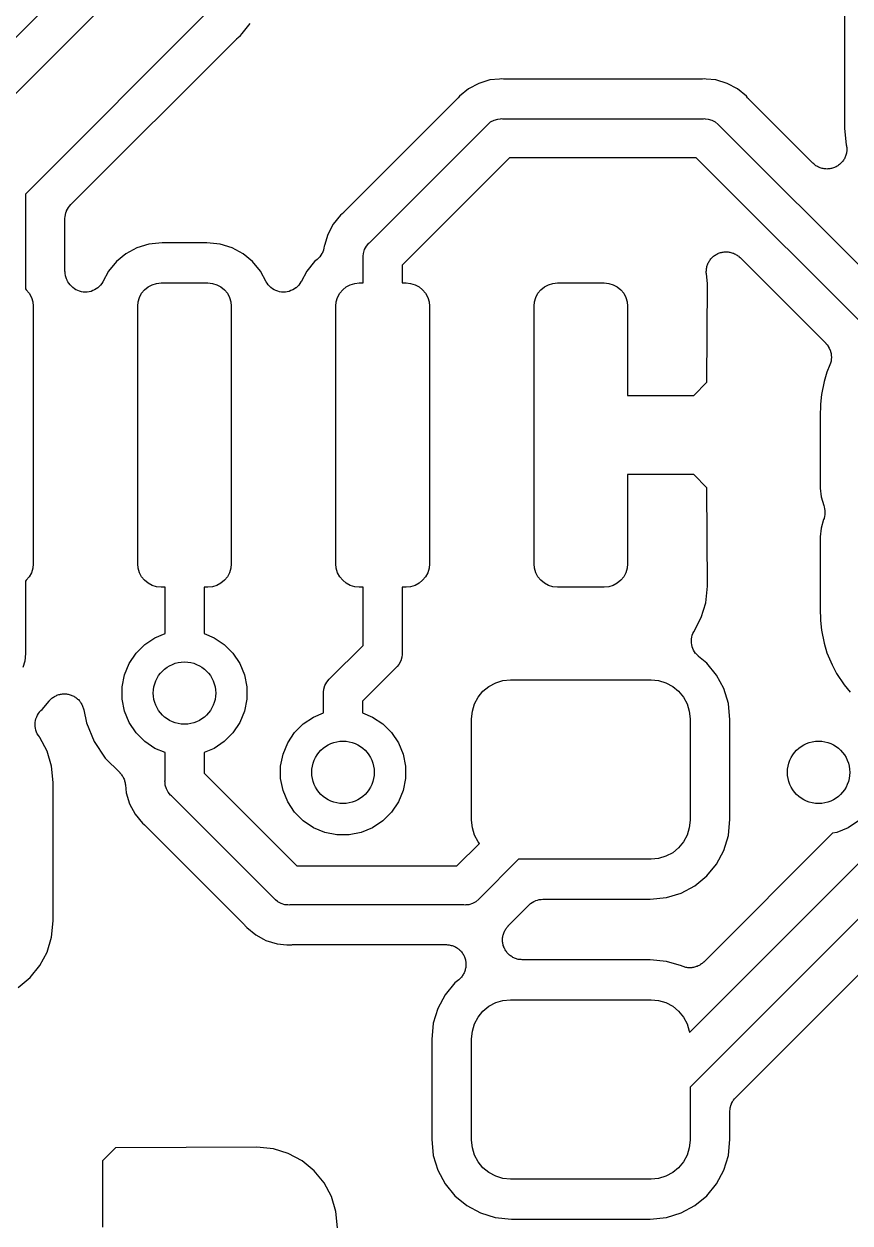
# Model space of a CAD drawing. Extents: x 5.29 to 7.07, y -4.51 to -2.72.
# Drawn here: x 6.6395 to 6.8479, y -4.2137 to -3.9112 of the extents above; entities that cross this region are included whole.
import ezdxf

# ---------------------------------------------------------------- set-up
doc = ezdxf.new("R2010")
doc.units = 0
doc.header["$MEASUREMENT"] = 0
doc.layers.add('BLACK', color=7, linetype='CONTINUOUS')

msp = doc.modelspace()

# ---------------------------------------------------------------- linework, layer by layer
at = {"layer": 'BLACK', "linetype": 'CONTINUOUS'}
for p, q in [((6.65869, -3.89325), (6.61683, -3.93511)), ((6.62338, -3.9427), (6.67016, -3.89592)), ((6.84658, -3.90253), (6.84658, -3.93747)), ((6.68662, -3.9073), (6.63984, -3.95408)), ((6.69457, -3.91353), (6.69658, -3.91108)), ((6.65131, -3.95675), (6.69317, -3.91489)), ((6.69317, -3.91489), (6.69322, -3.91484)), ((6.69322, -3.91484), (6.69338, -3.91471)), ((6.69338, -3.91471), (6.69353, -3.91456)), ((6.69353, -3.91456), (6.6941, -3.9141)), ((6.6941, -3.9141), (6.69456, -3.91353)), ((6.69456, -3.91353), (6.69457, -3.91353)), ((6.75426, -3.92615), (6.75167, -3.92753)), ((6.75708, -3.92529), (6.75426, -3.92615)), ((6.75951, -3.92505), (6.75708, -3.92529)), ((6.76, -3.92501), (6.75951, -3.92505)), ((6.76049, -3.92505), (6.76, -3.92501)), ((6.7607, -3.92505), (6.76049, -3.92505)), ((6.76091, -3.92508), (6.7607, -3.92505)), ((6.76098, -3.92508), (6.76091, -3.92508)), ((6.8102, -3.92508), (6.76098, -3.92508)), ((6.81041, -3.92506), (6.8102, -3.92508)), ((6.81062, -3.92506), (6.81041, -3.92506)), ((6.81069, -3.92505), (6.81062, -3.92506)), ((6.81118, -3.92501), (6.81069, -3.92505)), ((6.81167, -3.92505), (6.81118, -3.92501)), ((6.81411, -3.92529), (6.81167, -3.92505)), ((6.81167, -3.92505), (6.81167, -3.92505)), ((6.81692, -3.92615), (6.81411, -3.92529)), ((6.81951, -3.92753), (6.81692, -3.92615)), ((6.74889, -3.92998), (6.74876, -3.93014)), ((6.74904, -3.92983), (6.74889, -3.92998)), ((6.74909, -3.92978), (6.74904, -3.92983)), ((6.7494, -3.9294), (6.74909, -3.92978)), ((6.75167, -3.92753), (6.7494, -3.9294)), ((6.82178, -3.9294), (6.81951, -3.92753)), ((6.82209, -3.92978), (6.82178, -3.9294)), ((6.82224, -3.92993), (6.82209, -3.92978)), ((6.82238, -3.93009), (6.82224, -3.92993)), ((6.82242, -3.93014), (6.82238, -3.93009)), ((6.74876, -3.93014), (6.72014, -3.95876)), ((6.83858, -3.9463), (6.82242, -3.93014)), ((6.75681, -3.93625), (6.75725, -3.93589)), ((6.75725, -3.93589), (6.75811, -3.93543)), ((6.75811, -3.93543), (6.75813, -3.93542)), ((6.75813, -3.93542), (6.75904, -3.93515)), ((6.75904, -3.93515), (6.75976, -3.93508)), ((6.75976, -3.93508), (6.76, -3.93505)), ((6.75976, -3.93508), (6.75976, -3.93508)), ((6.76, -3.93505), (6.76024, -3.93508)), ((6.76024, -3.93508), (6.81094, -3.93508)), ((6.81094, -3.93508), (6.81118, -3.93505)), ((6.81118, -3.93505), (6.81142, -3.93508)), ((6.81142, -3.93508), (6.81142, -3.93508)), ((6.81142, -3.93508), (6.81215, -3.93515)), ((6.81215, -3.93515), (6.81307, -3.93543)), ((6.81307, -3.93543), (6.81393, -3.93589)), ((6.81393, -3.93589), (6.81468, -3.9365)), ((6.72669, -3.96635), (6.75635, -3.93669)), ((6.75635, -3.93669), (6.7565, -3.9365)), ((6.7565, -3.9365), (6.75681, -3.93625)), ((6.81468, -3.9365), (6.81483, -3.93669)), ((6.81483, -3.93669), (6.86751, -3.98937)), ((6.84658, -3.93747), (6.847, -3.94174)), ((6.847, -3.94174), (6.84703, -3.94184)), ((6.84703, -3.94184), (6.84705, -3.94209)), ((6.84705, -3.94209), (6.8471, -3.94234)), ((6.76204, -3.94492), (6.73492, -3.97204)), ((6.80914, -3.94492), (6.76204, -3.94492)), ((6.85776, -3.99354), (6.80914, -3.94492)), ((6.8465, -3.94516), (6.84637, -3.94536)), ((6.8466, -3.94493), (6.8465, -3.94516)), ((6.84672, -3.94472), (6.8466, -3.94493)), ((6.84679, -3.94449), (6.84672, -3.94472)), ((6.84688, -3.94427), (6.84679, -3.94449)), ((6.84694, -3.94402), (6.84688, -3.94427)), ((6.84701, -3.94378), (6.84694, -3.94402)), ((6.84704, -3.94355), (6.84701, -3.94378)), ((6.84709, -3.94331), (6.84704, -3.94355)), ((6.8471, -3.94234), (6.84709, -3.94258)), ((6.84709, -3.94258), (6.84712, -3.94281)), ((6.84712, -3.94281), (6.84709, -3.94306)), ((6.84709, -3.94306), (6.84709, -3.94331)), ((6.83876, -3.94645), (6.83858, -3.9463)), ((6.83893, -3.94662), (6.83876, -3.94645)), ((6.83914, -3.94676), (6.83893, -3.94662)), ((6.83933, -3.94692), (6.83914, -3.94676)), ((6.83954, -3.94703), (6.83933, -3.94692)), ((6.83974, -3.94716), (6.83954, -3.94703)), ((6.83997, -3.94726), (6.83974, -3.94716)), ((6.84019, -3.94738), (6.83997, -3.94726)), ((6.84042, -3.94745), (6.84019, -3.94738)), ((6.84064, -3.94754), (6.84042, -3.94745)), ((6.84089, -3.94759), (6.84064, -3.94754)), ((6.84113, -3.94766), (6.84089, -3.94759)), ((6.84137, -3.94769), (6.84113, -3.94766)), ((6.8416, -3.94773), (6.84137, -3.94769)), ((6.84185, -3.94774), (6.8416, -3.94773)), ((6.8421, -3.94776), (6.84185, -3.94774)), ((6.84234, -3.94774), (6.8421, -3.94776)), ((6.84258, -3.94774), (6.84234, -3.94774)), ((6.84282, -3.94769), (6.84258, -3.94774)), ((6.84307, -3.94767), (6.84282, -3.94769)), ((6.8433, -3.9476), (6.84307, -3.94767)), ((6.84353, -3.94756), (6.8433, -3.9476)), ((6.84377, -3.94746), (6.84353, -3.94756)), ((6.844, -3.94739), (6.84377, -3.94746)), ((6.84422, -3.94728), (6.844, -3.94739)), ((6.84444, -3.94719), (6.84422, -3.94728)), ((6.84465, -3.94705), (6.84444, -3.94719)), ((6.84487, -3.94694), (6.84465, -3.94705)), ((6.84505, -3.94679), (6.84487, -3.94694)), ((6.84525, -3.94665), (6.84505, -3.94679)), ((6.84543, -3.94648), (6.84525, -3.94665)), ((6.84563, -3.94632), (6.84543, -3.94648)), ((6.84578, -3.94614), (6.84563, -3.94632)), ((6.84595, -3.94597), (6.84578, -3.94614)), ((6.84609, -3.94576), (6.84595, -3.94597)), ((6.84625, -3.94557), (6.84609, -3.94576)), ((6.84637, -3.94536), (6.84625, -3.94557)), ((6.63984, -3.95408), (6.63984, -3.97803)), ((6.65072, -3.95747), (6.65101, -3.95711)), ((6.65101, -3.95711), (6.65131, -3.95675)), ((6.64984, -3.96022), (6.64989, -3.95976)), ((6.64984, -3.96027), (6.64984, -3.96022)), ((6.64984, -3.96029), (6.64984, -3.96027)), ((6.64984, -3.96027), (6.64984, -3.96027)), ((6.64984, -3.96027), (6.64984, -3.96027)), ((6.64984, -3.97354), (6.64984, -3.96029)), ((6.64989, -3.95976), (6.64994, -3.9593)), ((6.64994, -3.9593), (6.64995, -3.95928)), ((6.64995, -3.95925), (6.65009, -3.95881)), ((6.64995, -3.95928), (6.64995, -3.95925)), ((6.65009, -3.95881), (6.65023, -3.95837)), ((6.65023, -3.95837), (6.65024, -3.95835)), ((6.65024, -3.95835), (6.65025, -3.95832)), ((6.65025, -3.95832), (6.65047, -3.95791)), ((6.65047, -3.95791), (6.65069, -3.95751)), ((6.65069, -3.95751), (6.6507, -3.95749)), ((6.6507, -3.95749), (6.65072, -3.95747)), ((6.7194, -3.9594), (6.71753, -3.96167)), ((6.71978, -3.95909), (6.7194, -3.9594)), ((6.71993, -3.95894), (6.71978, -3.95909)), ((6.72009, -3.95881), (6.71993, -3.95894)), ((6.72014, -3.95876), (6.72009, -3.95881)), ((6.71753, -3.96167), (6.71615, -3.96426)), ((6.67434, -3.96642), (6.67098, -3.96675)), ((6.68566, -3.96642), (6.67434, -3.96642)), ((6.68902, -3.96675), (6.68566, -3.96642)), ((6.71615, -3.96426), (6.71529, -3.96707)), ((6.7265, -3.9665), (6.72669, -3.96635)), ((6.66523, -3.96914), (6.66281, -3.97112)), ((6.66799, -3.96766), (6.66523, -3.96914)), ((6.67098, -3.96675), (6.66799, -3.96766)), ((6.69201, -3.96766), (6.68902, -3.96675)), ((6.69477, -3.96914), (6.69201, -3.96766)), ((6.69719, -3.97112), (6.69477, -3.96914)), ((6.71469, -3.96912), (6.71443, -3.9695)), ((6.7147, -3.9691), (6.71469, -3.96912)), ((6.71471, -3.96907), (6.7147, -3.9691)), ((6.71489, -3.96865), (6.71471, -3.96907)), ((6.71507, -3.96822), (6.71489, -3.96865)), ((6.71508, -3.9682), (6.71507, -3.96822)), ((6.71509, -3.96817), (6.71508, -3.9682)), ((6.71518, -3.96772), (6.71509, -3.96817)), ((6.71528, -3.96727), (6.71518, -3.96772)), ((6.71529, -3.96707), (6.71528, -3.9672)), ((6.71528, -3.9672), (6.71528, -3.96722)), ((6.71528, -3.96722), (6.71528, -3.96722)), ((6.71528, -3.96722), (6.71528, -3.96722)), ((6.71528, -3.96722), (6.71528, -3.96727)), ((6.72508, -3.96976), (6.72515, -3.96904)), ((6.72515, -3.96904), (6.72543, -3.96811)), ((6.72543, -3.96811), (6.72589, -3.96725)), ((6.72589, -3.96725), (6.7265, -3.9665)), ((6.8139, -3.96947), (6.81412, -3.96935)), ((6.81412, -3.96935), (6.81433, -3.96921)), ((6.81433, -3.96921), (6.81455, -3.96912)), ((6.81455, -3.96912), (6.81476, -3.96901)), ((6.81476, -3.96901), (6.815, -3.96894)), ((6.815, -3.96894), (6.81524, -3.96885)), ((6.81524, -3.96885), (6.81547, -3.9688)), ((6.81547, -3.9688), (6.8157, -3.96873)), ((6.8157, -3.96873), (6.81595, -3.96871)), ((6.81595, -3.96871), (6.8162, -3.96866)), ((6.8162, -3.96866), (6.81643, -3.96867)), ((6.81643, -3.96867), (6.81667, -3.96864)), ((6.81667, -3.96864), (6.81692, -3.96867)), ((6.81692, -3.96867), (6.81717, -3.96867)), ((6.81717, -3.96867), (6.8174, -3.96872)), ((6.8174, -3.96872), (6.81764, -3.96874)), ((6.81764, -3.96874), (6.81788, -3.96882)), ((6.81788, -3.96882), (6.81813, -3.96887)), ((6.81813, -3.96887), (6.81835, -3.96896)), ((6.81835, -3.96896), (6.81857, -3.96903)), ((6.81857, -3.96903), (6.81879, -3.96915)), ((6.81879, -3.96915), (6.81903, -3.96924)), ((6.81903, -3.96924), (6.81922, -3.96938)), ((6.81922, -3.96938), (6.81943, -3.96949)), ((6.66281, -3.97112), (6.66083, -3.97354)), ((6.69917, -3.97354), (6.69719, -3.97112)), ((6.71281, -3.97112), (6.71083, -3.97354)), ((6.71348, -3.97057), (6.71281, -3.97112)), ((6.71381, -3.97025), (6.71348, -3.97057)), ((6.71414, -3.96993), (6.71381, -3.97025)), ((6.71415, -3.9699), (6.71414, -3.96993)), ((6.71417, -3.96989), (6.71415, -3.9699)), ((6.71443, -3.9695), (6.71417, -3.96989)), ((6.72506, -3.97), (6.72508, -3.96976)), ((6.72508, -3.97024), (6.72506, -3.97)), ((6.72508, -3.96976), (6.72508, -3.96976)), ((6.72508, -3.9765), (6.72508, -3.97024)), ((6.73492, -3.97204), (6.73492, -3.9765)), ((6.81176, -3.97262), (6.81183, -3.97238)), ((6.81183, -3.97238), (6.81188, -3.97213)), ((6.81188, -3.97213), (6.81198, -3.97192)), ((6.81198, -3.97192), (6.81205, -3.97169)), ((6.81205, -3.97169), (6.81217, -3.97147)), ((6.81217, -3.97147), (6.81227, -3.97124)), ((6.81227, -3.97124), (6.8124, -3.97104)), ((6.8124, -3.97104), (6.81252, -3.97083)), ((6.81252, -3.97083), (6.81268, -3.97064)), ((6.81268, -3.97064), (6.81282, -3.97043)), ((6.81282, -3.97043), (6.81299, -3.97026)), ((6.81299, -3.97026), (6.81314, -3.97008)), ((6.81314, -3.97008), (6.81334, -3.96992)), ((6.81334, -3.96992), (6.81352, -3.96975)), ((6.81352, -3.96975), (6.81371, -3.96962)), ((6.81371, -3.96962), (6.8139, -3.96947)), ((6.81943, -3.96949), (6.81963, -3.96965)), ((6.81963, -3.96965), (6.81984, -3.96979)), ((6.81984, -3.96979), (6.82, -3.96996)), ((6.82, -3.96996), (6.82019, -3.97011)), ((6.82019, -3.97011), (6.84179, -3.99172)), ((6.64986, -3.97376), (6.64984, -3.97354)), ((6.64986, -3.97397), (6.64986, -3.97376)), ((6.64991, -3.97424), (6.64986, -3.97397)), ((6.64994, -3.97451), (6.64991, -3.97424)), ((6.65, -3.97472), (6.64994, -3.97451)), ((6.65004, -3.97493), (6.65, -3.97472)), ((6.65014, -3.97519), (6.65004, -3.97493)), ((6.65022, -3.97545), (6.65014, -3.97519)), ((6.65032, -3.97564), (6.65022, -3.97545)), ((6.66083, -3.97354), (6.65941, -3.97619)), ((6.70059, -3.97619), (6.69917, -3.97354)), ((6.71083, -3.97354), (6.70941, -3.97619)), ((6.81165, -3.97359), (6.81168, -3.97334)), ((6.81167, -3.97383), (6.81165, -3.97359)), ((6.81167, -3.97406), (6.81167, -3.97383)), ((6.81168, -3.97413), (6.81167, -3.97406)), ((6.81168, -3.97309), (6.81173, -3.97286)), ((6.81168, -3.97334), (6.81168, -3.97309)), ((6.81193, -3.97673), (6.81168, -3.97413)), ((6.81173, -3.97286), (6.81176, -3.97262)), ((6.63984, -3.97803), (6.64008, -3.97823)), ((6.64008, -3.97823), (6.64082, -3.97912)), ((6.6504, -3.97584), (6.65032, -3.97564)), ((6.65043, -3.9759), (6.6504, -3.97584)), ((6.65059, -3.97619), (6.65043, -3.9759)), ((6.65085, -3.97658), (6.65059, -3.97619)), ((6.65112, -3.97699), (6.65085, -3.97658)), ((6.65113, -3.977), (6.65112, -3.97699)), ((6.65113, -3.97701), (6.65113, -3.977)), ((6.65147, -3.97734), (6.65113, -3.97701)), ((6.6518, -3.97768), (6.65147, -3.97734)), ((6.65181, -3.97769), (6.6518, -3.97768)), ((6.65182, -3.9777), (6.65181, -3.97769)), ((6.65222, -3.97796), (6.65182, -3.9777)), ((6.65261, -3.97823), (6.65222, -3.97796)), ((6.65262, -3.97823), (6.65261, -3.97823)), ((6.65263, -3.97824), (6.65262, -3.97823)), ((6.65307, -3.97842), (6.65263, -3.97824)), ((6.65351, -3.97861), (6.65307, -3.97842)), ((6.65686, -3.97845), (6.65642, -3.97863)), ((6.65731, -3.97827), (6.65686, -3.97845)), ((6.65732, -3.97827), (6.65731, -3.97827)), ((6.65733, -3.97826), (6.65732, -3.97827)), ((6.65772, -3.978), (6.65733, -3.97826)), ((6.65812, -3.97774), (6.65772, -3.978)), ((6.65813, -3.97773), (6.65812, -3.97774)), ((6.65814, -3.97773), (6.65813, -3.97773)), ((6.65848, -3.9774), (6.65814, -3.97773)), ((6.65882, -3.97706), (6.65848, -3.9774)), ((6.65883, -3.97705), (6.65882, -3.97706)), ((6.65884, -3.97704), (6.65883, -3.97705)), ((6.6591, -3.97665), (6.65884, -3.97704)), ((6.65938, -3.97626), (6.6591, -3.97665)), ((6.65939, -3.97624), (6.65938, -3.97626)), ((6.65941, -3.97619), (6.65939, -3.97624)), ((6.65939, -3.97624), (6.65939, -3.97624)), ((6.65939, -3.97624), (6.65939, -3.97624)), ((6.66918, -3.97912), (6.66992, -3.97823)), ((6.66992, -3.97823), (6.67081, -3.97749)), ((6.67081, -3.97749), (6.67183, -3.97695)), ((6.67183, -3.97695), (6.67294, -3.97661)), ((6.67294, -3.97661), (6.67409, -3.9765)), ((6.67409, -3.9765), (6.68591, -3.9765)), ((6.68591, -3.9765), (6.68706, -3.97661)), ((6.68706, -3.97661), (6.68817, -3.97695)), ((6.68817, -3.97695), (6.68919, -3.97749)), ((6.68919, -3.97749), (6.69008, -3.97823)), ((6.69008, -3.97823), (6.69082, -3.97912)), ((6.70085, -3.97659), (6.70059, -3.97619)), ((6.70112, -3.97699), (6.70085, -3.97659)), ((6.70113, -3.977), (6.70112, -3.97699)), ((6.70113, -3.97701), (6.70113, -3.977)), ((6.70147, -3.97734), (6.70113, -3.97701)), ((6.7018, -3.97768), (6.70147, -3.97734)), ((6.70181, -3.97769), (6.7018, -3.97768)), ((6.70182, -3.9777), (6.70181, -3.97769)), ((6.70222, -3.97796), (6.70182, -3.9777)), ((6.70261, -3.97823), (6.70222, -3.97796)), ((6.70262, -3.97823), (6.70261, -3.97823)), ((6.70263, -3.97824), (6.70262, -3.97823)), ((6.70307, -3.97842), (6.70263, -3.97824)), ((6.70351, -3.97861), (6.70307, -3.97842)), ((6.70687, -3.97845), (6.70642, -3.97863)), ((6.70731, -3.97827), (6.70687, -3.97845)), ((6.70732, -3.97827), (6.70731, -3.97827)), ((6.70733, -3.97826), (6.70732, -3.97827)), ((6.70773, -3.978), (6.70733, -3.97826)), ((6.70812, -3.97774), (6.70773, -3.978)), ((6.70813, -3.97773), (6.70812, -3.97774)), ((6.70814, -3.97773), (6.70813, -3.97773)), ((6.70848, -3.97739), (6.70814, -3.97773)), ((6.70882, -3.97706), (6.70848, -3.97739)), ((6.70883, -3.97705), (6.70882, -3.97706)), ((6.70884, -3.97704), (6.70883, -3.97705)), ((6.70911, -3.97665), (6.70884, -3.97704)), ((6.70938, -3.97626), (6.70911, -3.97665)), ((6.70939, -3.97624), (6.70938, -3.97626)), ((6.70941, -3.97619), (6.70939, -3.97624)), ((6.70939, -3.97624), (6.70939, -3.97624)), ((6.70939, -3.97624), (6.70939, -3.97624)), ((6.71918, -3.97912), (6.71992, -3.97823)), ((6.71992, -3.97823), (6.72081, -3.97749)), ((6.72081, -3.97749), (6.72183, -3.97695)), ((6.72183, -3.97695), (6.72294, -3.97661)), ((6.72294, -3.97661), (6.72409, -3.9765)), ((6.72409, -3.9765), (6.72508, -3.9765)), ((6.73492, -3.9765), (6.73591, -3.9765)), ((6.73591, -3.9765), (6.73706, -3.97661)), ((6.73706, -3.97661), (6.73817, -3.97695)), ((6.73817, -3.97695), (6.73919, -3.97749)), ((6.73919, -3.97749), (6.74008, -3.97823)), ((6.74008, -3.97823), (6.74082, -3.97912)), ((6.76918, -3.97912), (6.76992, -3.97823)), ((6.76992, -3.97823), (6.77081, -3.97749)), ((6.77081, -3.97749), (6.77183, -3.97695)), ((6.77183, -3.97695), (6.77294, -3.97661)), ((6.77294, -3.97661), (6.77409, -3.9765)), ((6.77409, -3.9765), (6.78591, -3.9765)), ((6.78591, -3.9765), (6.78706, -3.97661)), ((6.78706, -3.97661), (6.78817, -3.97695)), ((6.78817, -3.97695), (6.78919, -3.97749)), ((6.78919, -3.97749), (6.79008, -3.97823)), ((6.79008, -3.97823), (6.79082, -3.97912)), ((6.81182, -4.00155), (6.81193, -3.97673)), ((6.64082, -3.97912), (6.64136, -3.98014)), ((6.64136, -3.98014), (6.6417, -3.98125)), ((6.6417, -3.98125), (6.64181, -3.9824)), ((6.65352, -3.97861), (6.65351, -3.97861)), ((6.65353, -3.97862), (6.65352, -3.97861)), ((6.654, -3.97871), (6.65353, -3.97862)), ((6.65447, -3.97881), (6.654, -3.97871)), ((6.65448, -3.97881), (6.65447, -3.97881)), ((6.65449, -3.97881), (6.65448, -3.97881)), ((6.65497, -3.97881), (6.65449, -3.97881)), ((6.65544, -3.97882), (6.65497, -3.97881)), ((6.65545, -3.97882), (6.65544, -3.97882)), ((6.65546, -3.97882), (6.65545, -3.97882)), ((6.65593, -3.97873), (6.65546, -3.97882)), ((6.6564, -3.97864), (6.65593, -3.97873)), ((6.65641, -3.97863), (6.6564, -3.97864)), ((6.65642, -3.97863), (6.65641, -3.97863)), ((6.66819, -3.9824), (6.6683, -3.98125)), ((6.6683, -3.98125), (6.66864, -3.98014)), ((6.66864, -3.98014), (6.66918, -3.97912)), ((6.69082, -3.97912), (6.69136, -3.98014)), ((6.69136, -3.98014), (6.6917, -3.98125)), ((6.6917, -3.98125), (6.69181, -3.9824)), ((6.70352, -3.97861), (6.70351, -3.97861)), ((6.70353, -3.97862), (6.70352, -3.97861)), ((6.704, -3.97871), (6.70353, -3.97862)), ((6.70447, -3.97881), (6.704, -3.97871)), ((6.70448, -3.97881), (6.70447, -3.97881)), ((6.70449, -3.97881), (6.70448, -3.97881)), ((6.70497, -3.97881), (6.70449, -3.97881)), ((6.70544, -3.97882), (6.70497, -3.97881)), ((6.70545, -3.97882), (6.70544, -3.97882)), ((6.70546, -3.97882), (6.70545, -3.97882)), ((6.70594, -3.97872), (6.70546, -3.97882)), ((6.7064, -3.97864), (6.70594, -3.97872)), ((6.70641, -3.97863), (6.7064, -3.97864)), ((6.70642, -3.97863), (6.70641, -3.97863)), ((6.71819, -3.9824), (6.7183, -3.98125)), ((6.7183, -3.98125), (6.71864, -3.98014)), ((6.71864, -3.98014), (6.71918, -3.97912)), ((6.74082, -3.97912), (6.74136, -3.98014)), ((6.74136, -3.98014), (6.7417, -3.98125)), ((6.7417, -3.98125), (6.74181, -3.9824)), ((6.76819, -3.9824), (6.7683, -3.98125)), ((6.7683, -3.98125), (6.76864, -3.98014)), ((6.76864, -3.98014), (6.76918, -3.97912)), ((6.79082, -3.97912), (6.79136, -3.98014)), ((6.79136, -3.98014), (6.7917, -3.98125)), ((6.7917, -3.98125), (6.79181, -3.9824)), ((6.64181, -3.9824), (6.64181, -4.04736)), ((6.66819, -4.04736), (6.66819, -3.9824)), ((6.69181, -3.9824), (6.69181, -4.04736)), ((6.71819, -4.04736), (6.71819, -3.9824)), ((6.74181, -3.9824), (6.74181, -4.04736)), ((6.76819, -4.04736), (6.76819, -3.9824)), ((6.79181, -3.9824), (6.79181, -4.00488)), ((6.84179, -3.99172), (6.84181, -3.99173)), ((6.84181, -3.99173), (6.84181, -3.99173)), ((6.84181, -3.99173), (6.84181, -3.99173)), ((6.84181, -3.99173), (6.84184, -3.99176)), ((6.84184, -3.99176), (6.84213, -3.99213)), ((6.84213, -3.99213), (6.84243, -3.99249)), ((6.84243, -3.99249), (6.84244, -3.99251)), ((6.84244, -3.99251), (6.84245, -3.99253)), ((6.84245, -3.99253), (6.84267, -3.99294)), ((6.84267, -3.99294), (6.84288, -3.99335)), ((6.84288, -3.99335), (6.84289, -3.99337)), ((6.84289, -3.99337), (6.8429, -3.99339)), ((6.8429, -3.99339), (6.84303, -3.99384)), ((6.84315, -3.99627), (6.84301, -3.99672)), ((6.84303, -3.99384), (6.84317, -3.99429)), ((6.84316, -3.99625), (6.84315, -3.99627)), ((6.84321, -3.99577), (6.84316, -3.99623)), ((6.84316, -3.99623), (6.84316, -3.99625)), ((6.84317, -3.99429), (6.84317, -3.99431)), ((6.84317, -3.99431), (6.84317, -3.99433)), ((6.84317, -3.99433), (6.84321, -3.9948)), ((6.84321, -3.9948), (6.84326, -3.99526)), ((6.84326, -3.9953), (6.84321, -3.99577)), ((6.84326, -3.99526), (6.84326, -3.99528)), ((6.84326, -3.99528), (6.84326, -3.9953)), ((6.84211, -3.99902), (6.84139, -4.00138)), ((6.84288, -3.99716), (6.84211, -3.99902)), ((6.84301, -3.99672), (6.84288, -3.99716)), ((6.80849, -4.00488), (6.81182, -4.00155)), ((6.84139, -4.00138), (6.84074, -4.00468)), ((6.79181, -4.00488), (6.80849, -4.00488)), ((6.84074, -4.00468), (6.84049, -4.00713)), ((6.84047, -4.00835), (6.8404, -4.00906)), ((6.84049, -4.00793), (6.84047, -4.00814)), ((6.84047, -4.00814), (6.84047, -4.00835)), ((6.84049, -4.00713), (6.84049, -4.00786)), ((6.84049, -4.00786), (6.84049, -4.00793)), ((6.8404, -4.00906), (6.8404, -4.02826)), ((6.80849, -4.02488), (6.79181, -4.02488)), ((6.79181, -4.02488), (6.79181, -4.04736)), ((6.81182, -4.02821), (6.80849, -4.02488)), ((6.81193, -4.05303), (6.81182, -4.02821)), ((6.8404, -4.02826), (6.84062, -4.03046)), ((6.84062, -4.03046), (6.84129, -4.03268)), ((6.84129, -4.03268), (6.84141, -4.03298)), ((6.84141, -4.03298), (6.84142, -4.033)), ((6.84139, -4.03591), (6.84128, -4.03617)), ((6.8414, -4.03587), (6.84139, -4.03589)), ((6.84139, -4.03589), (6.84139, -4.03591)), ((6.8415, -4.03541), (6.8414, -4.03587)), ((6.84142, -4.033), (6.84142, -4.03302)), ((6.84142, -4.03302), (6.84151, -4.03348)), ((6.84159, -4.03496), (6.8415, -4.03541)), ((6.84151, -4.03348), (6.8416, -4.03393)), ((6.8416, -4.03491), (6.84159, -4.03493)), ((6.84159, -4.03493), (6.84159, -4.03496)), ((6.8416, -4.03393), (6.8416, -4.03396)), ((6.8416, -4.03396), (6.8416, -4.03398)), ((6.8416, -4.03398), (6.8416, -4.03444)), ((6.8416, -4.03444), (6.8416, -4.03491)), ((6.84062, -4.03835), (6.8404, -4.04056)), ((6.84128, -4.03617), (6.84062, -4.03835)), ((6.8404, -4.04056), (6.8404, -4.05975)), ((6.64181, -4.04736), (6.6417, -4.04851)), ((6.6683, -4.04851), (6.66819, -4.04736)), ((6.69181, -4.04736), (6.6917, -4.04851)), ((6.7183, -4.04851), (6.71819, -4.04736)), ((6.74181, -4.04736), (6.7417, -4.04851)), ((6.7683, -4.04851), (6.76819, -4.04736)), ((6.79181, -4.04736), (6.7917, -4.04851)), ((6.64082, -4.05064), (6.64008, -4.05154)), ((6.64136, -4.04962), (6.64082, -4.05064)), ((6.6417, -4.04851), (6.64136, -4.04962)), ((6.66864, -4.04962), (6.6683, -4.04851)), ((6.66918, -4.05064), (6.66864, -4.04962)), ((6.66992, -4.05154), (6.66918, -4.05064)), ((6.69082, -4.05064), (6.69008, -4.05154)), ((6.69136, -4.04962), (6.69082, -4.05064)), ((6.6917, -4.04851), (6.69136, -4.04962)), ((6.71864, -4.04962), (6.7183, -4.04851)), ((6.71918, -4.05064), (6.71864, -4.04962)), ((6.71992, -4.05154), (6.71918, -4.05064)), ((6.74082, -4.05064), (6.74008, -4.05154)), ((6.74136, -4.04962), (6.74082, -4.05064)), ((6.7417, -4.04851), (6.74136, -4.04962)), ((6.76864, -4.04962), (6.7683, -4.04851)), ((6.76918, -4.05064), (6.76864, -4.04962)), ((6.76992, -4.05154), (6.76918, -4.05064)), ((6.79082, -4.05064), (6.79008, -4.05154)), ((6.79136, -4.04962), (6.79082, -4.05064)), ((6.7917, -4.04851), (6.79136, -4.04962)), ((6.64008, -4.05154), (6.63984, -4.05173)), ((6.63984, -4.05173), (6.63984, -4.06952)), ((6.67081, -4.05227), (6.66992, -4.05154)), ((6.67183, -4.05282), (6.67081, -4.05227)), ((6.67294, -4.05315), (6.67183, -4.05282)), ((6.67409, -4.05327), (6.67294, -4.05315)), ((6.67508, -4.05327), (6.67409, -4.05327)), ((6.67508, -4.06499), (6.67508, -4.05327)), ((6.68591, -4.05327), (6.68492, -4.05327)), ((6.68492, -4.05327), (6.68492, -4.06499)), ((6.68706, -4.05315), (6.68591, -4.05327)), ((6.68817, -4.05282), (6.68706, -4.05315)), ((6.68919, -4.05227), (6.68817, -4.05282)), ((6.69008, -4.05154), (6.68919, -4.05227)), ((6.72081, -4.05227), (6.71992, -4.05154)), ((6.72183, -4.05282), (6.72081, -4.05227)), ((6.72294, -4.05315), (6.72183, -4.05282)), ((6.72409, -4.05327), (6.72294, -4.05315)), ((6.72508, -4.05327), (6.72409, -4.05327)), ((6.72508, -4.06796), (6.72508, -4.05327)), ((6.73591, -4.05327), (6.73492, -4.05327)), ((6.73492, -4.05327), (6.73492, -4.06976)), ((6.73706, -4.05315), (6.73591, -4.05327)), ((6.73817, -4.05282), (6.73706, -4.05315)), ((6.73919, -4.05227), (6.73817, -4.05282)), ((6.74008, -4.05154), (6.73919, -4.05227)), ((6.77081, -4.05227), (6.76992, -4.05154)), ((6.77183, -4.05282), (6.77081, -4.05227)), ((6.77294, -4.05315), (6.77183, -4.05282)), ((6.77409, -4.05327), (6.77294, -4.05315)), ((6.78591, -4.05327), (6.77409, -4.05327)), ((6.78706, -4.05315), (6.78591, -4.05327)), ((6.78817, -4.05282), (6.78706, -4.05315)), ((6.78919, -4.05227), (6.78817, -4.05282)), ((6.79008, -4.05154), (6.78919, -4.05227)), ((6.81152, -4.05719), (6.81193, -4.05303)), ((6.81038, -4.06096), (6.81152, -4.05719)), ((6.8404, -4.05975), (6.84047, -4.06047)), ((6.80848, -4.06451), (6.81038, -4.06096)), ((6.84047, -4.06047), (6.84048, -4.06054)), ((6.84048, -4.06054), (6.84047, -4.06075)), ((6.84047, -4.06075), (6.84049, -4.06096)), ((6.84049, -4.06096), (6.84049, -4.06168)), ((6.84049, -4.06168), (6.84074, -4.06414)), ((6.66996, -4.06777), (6.67254, -4.06604)), ((6.67254, -4.06604), (6.67508, -4.06499)), ((6.68492, -4.06499), (6.68746, -4.06604)), ((6.68746, -4.06604), (6.69004, -4.06777)), ((6.80792, -4.06633), (6.80801, -4.06587)), ((6.80801, -4.06587), (6.8081, -4.06541)), ((6.8081, -4.06541), (6.80811, -4.0654)), ((6.80811, -4.0654), (6.80812, -4.06538)), ((6.80812, -4.06538), (6.8083, -4.06495)), ((6.8083, -4.06495), (6.80848, -4.06451)), ((6.84074, -4.06414), (6.84139, -4.06744)), ((6.66777, -4.06996), (6.66996, -4.06777)), ((6.69004, -4.06777), (6.69223, -4.06996)), ((6.71669, -4.07635), (6.72508, -4.06796)), ((6.80791, -4.06637), (6.80792, -4.06635)), ((6.80791, -4.06684), (6.80791, -4.06637)), ((6.80791, -4.06731), (6.80791, -4.06684)), ((6.80791, -4.06733), (6.80791, -4.06731)), ((6.80791, -4.06735), (6.80791, -4.06733)), ((6.808, -4.06781), (6.80791, -4.06735)), ((6.80792, -4.06635), (6.80792, -4.06633)), ((6.80809, -4.06827), (6.808, -4.06781)), ((6.80809, -4.06829), (6.80809, -4.06827)), ((6.8081, -4.06831), (6.80809, -4.06829)), ((6.80827, -4.06874), (6.8081, -4.06831)), ((6.80845, -4.06917), (6.80827, -4.06874)), ((6.80846, -4.06919), (6.80845, -4.06917)), ((6.80847, -4.06921), (6.80846, -4.06919)), ((6.80873, -4.0696), (6.80847, -4.06921)), ((6.84139, -4.06744), (6.84211, -4.0698)), ((6.6397, -4.07193), (6.6392, -4.07357)), ((6.63989, -4.07), (6.6397, -4.07193)), ((6.63984, -4.06952), (6.63989, -4.07)), ((6.66604, -4.07254), (6.66777, -4.06996)), ((6.69223, -4.06996), (6.69396, -4.07254)), ((6.73457, -4.07189), (6.73411, -4.07275)), ((6.73485, -4.07096), (6.73457, -4.07189)), ((6.73492, -4.07024), (6.73485, -4.07096)), ((6.73492, -4.06976), (6.73494, -4.07)), ((6.73494, -4.07), (6.73492, -4.07024)), ((6.73492, -4.07024), (6.73492, -4.07024)), ((6.80898, -4.06999), (6.80873, -4.0696)), ((6.80899, -4.07001), (6.80898, -4.06999)), ((6.80901, -4.07002), (6.80899, -4.07001)), ((6.80933, -4.07035), (6.80901, -4.07002)), ((6.80966, -4.07069), (6.80933, -4.07035)), ((6.80969, -4.07072), (6.80966, -4.07069)), ((6.80972, -4.07074), (6.80969, -4.07072)), ((6.80969, -4.07072), (6.80969, -4.07072)), ((6.80969, -4.07072), (6.80969, -4.07072)), ((6.81178, -4.07243), (6.80972, -4.07074)), ((6.84211, -4.0698), (6.8434, -4.07291)), ((6.66486, -4.07541), (6.66604, -4.07254)), ((6.69396, -4.07254), (6.69514, -4.07541)), ((6.73331, -4.07365), (6.72492, -4.08204)), ((6.7335, -4.0735), (6.73331, -4.07365)), ((6.73365, -4.07331), (6.7335, -4.0735)), ((6.73407, -4.0728), (6.73365, -4.07331)), ((6.73365, -4.07331), (6.73365, -4.07331)), ((6.73411, -4.07275), (6.73407, -4.0728)), ((6.81426, -4.07545), (6.81178, -4.07243)), ((6.8434, -4.07291), (6.84456, -4.07508)), ((6.84456, -4.07508), (6.84643, -4.07788)), ((6.66425, -4.07845), (6.66486, -4.07541)), ((6.69514, -4.07541), (6.69575, -4.07845)), ((6.71515, -4.07904), (6.71543, -4.07811)), ((6.71543, -4.07811), (6.71589, -4.07725)), ((6.71589, -4.07725), (6.7165, -4.0765)), ((6.7165, -4.0765), (6.71669, -4.07635)), ((6.75532, -4.07954), (6.75682, -4.07831)), ((6.75682, -4.07831), (6.75852, -4.0774)), ((6.75852, -4.0774), (6.76036, -4.07684)), ((6.76036, -4.07684), (6.76228, -4.07665)), ((6.76228, -4.07665), (6.79772, -4.07665)), ((6.79772, -4.07665), (6.79964, -4.07684)), ((6.79964, -4.07684), (6.80148, -4.0774)), ((6.80148, -4.0774), (6.80318, -4.07831)), ((6.80318, -4.07831), (6.80468, -4.07954)), ((6.81609, -4.07888), (6.81426, -4.07545)), ((6.84643, -4.07788), (6.84799, -4.07978)), ((6.64638, -4.08145), (6.64656, -4.08127)), ((6.64656, -4.08127), (6.64676, -4.08115)), ((6.64676, -4.08115), (6.64694, -4.081)), ((6.64694, -4.081), (6.64716, -4.08088)), ((6.64716, -4.08088), (6.64738, -4.08074)), ((6.64738, -4.08074), (6.6476, -4.08065)), ((6.6476, -4.08065), (6.6478, -4.08055)), ((6.6478, -4.08055), (6.64805, -4.08047)), ((6.64805, -4.08047), (6.64828, -4.08038)), ((6.64828, -4.08038), (6.64851, -4.08034)), ((6.64851, -4.08034), (6.64874, -4.08027)), ((6.64874, -4.08027), (6.64899, -4.08025)), ((6.64899, -4.08025), (6.64924, -4.0802)), ((6.64924, -4.0802), (6.64948, -4.0802)), ((6.64948, -4.0802), (6.64971, -4.08018)), ((6.64971, -4.08018), (6.64996, -4.08021)), ((6.64996, -4.08021), (6.65022, -4.08021)), ((6.65022, -4.08021), (6.65045, -4.08026)), ((6.65045, -4.08026), (6.65068, -4.08028)), ((6.65068, -4.08028), (6.65092, -4.08036)), ((6.65092, -4.08036), (6.65117, -4.08041)), ((6.65117, -4.08041), (6.65139, -4.0805)), ((6.65139, -4.0805), (6.65161, -4.08057)), ((6.65161, -4.08057), (6.65184, -4.08069)), ((6.65184, -4.08069), (6.65207, -4.08079)), ((6.65207, -4.08079), (6.65227, -4.08092)), ((6.65227, -4.08092), (6.65247, -4.08103)), ((6.65247, -4.08103), (6.65267, -4.08119)), ((6.65267, -4.08119), (6.65288, -4.08134)), ((6.65288, -4.08134), (6.65304, -4.0815)), ((6.66425, -4.08155), (6.66425, -4.07845)), ((6.69575, -4.07845), (6.69575, -4.08155)), ((6.71505, -4.08), (6.71508, -4.07976)), ((6.71508, -4.08024), (6.71505, -4.08)), ((6.71508, -4.07976), (6.71515, -4.07904)), ((6.71508, -4.07976), (6.71508, -4.07976)), ((6.71508, -4.08499), (6.71508, -4.08024)), ((6.75319, -4.08273), (6.7541, -4.08103)), ((6.7541, -4.08103), (6.75532, -4.07954)), ((6.80468, -4.07954), (6.8059, -4.08103)), ((6.8059, -4.08103), (6.80681, -4.08273)), ((6.81723, -4.08262), (6.81609, -4.07888)), ((6.64344, -4.08475), (6.64378, -4.08442)), ((6.64378, -4.08442), (6.64409, -4.08411)), ((6.64409, -4.08411), (6.64581, -4.08201)), ((6.64581, -4.08201), (6.64586, -4.08195)), ((6.64586, -4.08195), (6.64603, -4.08179)), ((6.64603, -4.08179), (6.64618, -4.08161)), ((6.64618, -4.08161), (6.64638, -4.08145)), ((6.65304, -4.0815), (6.65322, -4.08165)), ((6.65322, -4.08165), (6.65339, -4.08185)), ((6.65339, -4.08185), (6.65356, -4.08203)), ((6.65356, -4.08203), (6.65369, -4.08223)), ((6.65369, -4.08223), (6.65384, -4.08241)), ((6.65384, -4.08241), (6.65396, -4.08263)), ((6.65396, -4.08263), (6.6541, -4.08285)), ((6.6541, -4.08285), (6.65419, -4.08306)), ((6.65419, -4.08306), (6.6543, -4.08327)), ((6.6543, -4.08327), (6.65437, -4.08351)), ((6.65437, -4.08351), (6.65447, -4.08375)), ((6.65447, -4.08375), (6.65452, -4.08398)), ((6.65452, -4.08398), (6.65458, -4.0842)), ((6.65458, -4.0842), (6.65524, -4.08751)), ((6.66486, -4.08459), (6.66425, -4.08155)), ((6.69575, -4.08155), (6.69514, -4.08459)), ((6.72492, -4.08204), (6.72492, -4.08499)), ((6.75263, -4.08458), (6.75319, -4.08273)), ((6.80681, -4.08273), (6.80737, -4.08458)), ((6.81763, -4.08674), (6.81723, -4.08262)), ((6.64231, -4.08741), (6.64241, -4.08695)), ((6.64231, -4.08743), (6.64231, -4.08741)), ((6.64231, -4.08745), (6.64231, -4.08743)), ((6.64231, -4.08792), (6.64231, -4.08745)), ((6.64241, -4.08695), (6.6425, -4.08649)), ((6.6425, -4.08649), (6.64251, -4.08647)), ((6.64251, -4.08646), (6.6427, -4.08602)), ((6.64251, -4.08647), (6.64251, -4.08646)), ((6.6427, -4.08602), (6.64288, -4.08559)), ((6.64288, -4.08559), (6.64289, -4.08557)), ((6.64289, -4.08556), (6.64316, -4.08517)), ((6.64289, -4.08557), (6.64289, -4.08556)), ((6.64316, -4.08517), (6.64342, -4.08478)), ((6.64342, -4.08478), (6.64343, -4.08477)), ((6.64343, -4.08477), (6.64344, -4.08475)), ((6.66604, -4.08746), (6.66486, -4.08459)), ((6.69514, -4.08459), (6.69396, -4.08746)), ((6.70996, -4.08777), (6.71254, -4.08604)), ((6.71254, -4.08604), (6.71508, -4.08499)), ((6.72492, -4.08499), (6.72746, -4.08604)), ((6.72746, -4.08604), (6.73004, -4.08777)), ((6.75244, -4.0865), (6.75263, -4.08458)), ((6.75244, -4.11209), (6.75244, -4.0865)), ((6.80737, -4.08458), (6.80756, -4.0865)), ((6.80756, -4.0865), (6.80756, -4.11209)), ((6.81763, -4.11184), (6.81763, -4.08674)), ((6.6423, -4.08839), (6.64231, -4.08792)), ((6.64231, -4.0884), (6.6423, -4.08839)), ((6.64231, -4.08842), (6.64231, -4.0884)), ((6.64239, -4.08888), (6.64231, -4.08842)), ((6.64248, -4.08935), (6.64239, -4.08888)), ((6.64249, -4.08936), (6.64248, -4.08935)), ((6.64249, -4.08938), (6.64249, -4.08936)), ((6.64267, -4.08982), (6.64249, -4.08938)), ((6.64284, -4.09025), (6.64267, -4.08982)), ((6.64285, -4.09027), (6.64284, -4.09025)), ((6.64286, -4.09028), (6.64285, -4.09027)), ((6.64312, -4.09068), (6.64286, -4.09028)), ((6.65524, -4.08751), (6.65718, -4.0922)), ((6.66777, -4.09004), (6.66604, -4.08746)), ((6.66996, -4.09223), (6.66777, -4.09004)), ((6.69223, -4.09004), (6.69004, -4.09223)), ((6.69396, -4.08746), (6.69223, -4.09004)), ((6.70604, -4.09254), (6.70777, -4.08996)), ((6.70777, -4.08996), (6.70996, -4.08777)), ((6.73004, -4.08777), (6.73223, -4.08996)), ((6.73223, -4.08996), (6.73396, -4.09254)), ((6.64337, -4.09107), (6.64312, -4.09068)), ((6.6434, -4.0911), (6.64337, -4.09107)), ((6.64342, -4.09112), (6.6434, -4.0911)), ((6.6434, -4.0911), (6.6434, -4.0911)), ((6.6434, -4.0911), (6.6434, -4.0911)), ((6.64351, -4.09123), (6.64342, -4.09112)), ((6.64535, -4.09467), (6.64351, -4.09123)), ((6.65718, -4.0922), (6.66, -4.09641)), ((6.67254, -4.09396), (6.66996, -4.09223)), ((6.69004, -4.09223), (6.68746, -4.09396)), ((6.70486, -4.09541), (6.70604, -4.09254)), ((6.73396, -4.09254), (6.73514, -4.09541)), ((6.64648, -4.0984), (6.64535, -4.09467)), ((6.66, -4.09641), (6.66365, -4.10006)), ((6.67508, -4.09501), (6.67254, -4.09396)), ((6.67508, -4.102), (6.67508, -4.09501)), ((6.68746, -4.09396), (6.68492, -4.09501)), ((6.68492, -4.09501), (6.68492, -4.10021)), ((6.70425, -4.09845), (6.70486, -4.09541)), ((6.73514, -4.09541), (6.73575, -4.09845)), ((6.64688, -4.10253), (6.64648, -4.0984)), ((6.70425, -4.10155), (6.70425, -4.09845)), ((6.73575, -4.09845), (6.73575, -4.10155)), ((6.8074, -4.16564), (6.87508, -4.09796)), ((6.64688, -4.13747), (6.64688, -4.10253)), ((6.66365, -4.10006), (6.6637, -4.10011)), ((6.6637, -4.10011), (6.66384, -4.10028)), ((6.66384, -4.10028), (6.66399, -4.10044)), ((6.66399, -4.10044), (6.66414, -4.10066)), ((6.66414, -4.10066), (6.66431, -4.10088)), ((6.66431, -4.10088), (6.66441, -4.10107)), ((6.66441, -4.10107), (6.66453, -4.10125)), ((6.66453, -4.10125), (6.66463, -4.1015)), ((6.66463, -4.1015), (6.66476, -4.10174)), ((6.66476, -4.10174), (6.66482, -4.10195)), ((6.66482, -4.10195), (6.6649, -4.10215)), ((6.6649, -4.10215), (6.66495, -4.10242)), ((6.66495, -4.10242), (6.66503, -4.10268)), ((6.67505, -4.10224), (6.67508, -4.102)), ((6.67508, -4.10249), (6.67505, -4.10224)), ((6.67515, -4.10321), (6.67508, -4.10249)), ((6.67508, -4.10249), (6.67508, -4.10249)), ((6.68492, -4.10021), (6.70834, -4.12362)), ((6.70486, -4.10459), (6.70425, -4.10155)), ((6.73575, -4.10155), (6.73514, -4.10459)), ((6.66503, -4.10268), (6.66505, -4.1029)), ((6.66505, -4.1029), (6.66509, -4.10311)), ((6.66509, -4.10311), (6.66529, -4.10517)), ((6.66529, -4.10517), (6.66615, -4.10798)), ((6.67543, -4.10414), (6.67515, -4.10321)), ((6.67589, -4.10499), (6.67543, -4.10414)), ((6.6765, -4.10574), (6.67589, -4.10499)), ((6.70604, -4.10746), (6.70486, -4.10459)), ((6.73514, -4.10459), (6.73396, -4.10746)), ((6.88331, -4.10365), (6.80756, -4.1794)), ((6.66615, -4.10798), (6.66753, -4.11057)), ((6.67669, -4.10589), (6.6765, -4.10574)), ((6.70265, -4.13185), (6.67669, -4.10589)), ((6.70777, -4.11004), (6.70604, -4.10746)), ((6.73396, -4.10746), (6.73223, -4.11004)), ((6.66753, -4.11057), (6.6694, -4.11285)), ((6.70996, -4.11223), (6.70777, -4.11004)), ((6.73223, -4.11004), (6.73004, -4.11223)), ((6.8191, -4.18201), (6.88986, -4.11124)), ((6.6694, -4.11285), (6.66978, -4.11316)), ((6.66978, -4.11316), (6.66983, -4.1132)), ((6.66983, -4.1132), (6.66998, -4.11335)), ((6.66998, -4.11335), (6.67014, -4.11349)), ((6.67014, -4.11349), (6.69506, -4.1384)), ((6.71254, -4.11396), (6.70996, -4.11223)), ((6.71541, -4.11514), (6.71254, -4.11396)), ((6.72746, -4.11396), (6.72459, -4.11514)), ((6.73004, -4.11223), (6.72746, -4.11396)), ((6.75263, -4.11401), (6.75244, -4.11209)), ((6.75319, -4.11585), (6.75263, -4.11401)), ((6.80737, -4.11401), (6.80681, -4.11585)), ((6.80756, -4.11209), (6.80737, -4.11401)), ((6.81723, -4.11597), (6.81763, -4.11184)), ((6.84746, -4.11396), (6.84459, -4.11514)), ((6.85004, -4.11223), (6.84746, -4.11396)), ((6.71845, -4.11575), (6.71541, -4.11514)), ((6.72155, -4.11575), (6.71845, -4.11575)), ((6.72459, -4.11514), (6.72155, -4.11575)), ((6.7541, -4.11755), (6.75319, -4.11585)), ((6.7544, -4.11793), (6.7541, -4.11755)), ((6.8059, -4.11755), (6.80468, -4.11905)), ((6.80681, -4.11585), (6.8059, -4.11755)), ((6.84355, -4.11535), (6.81104, -4.14786)), ((6.81609, -4.1197), (6.81723, -4.11597)), ((6.84459, -4.11514), (6.84355, -4.11535)), ((6.74871, -4.12362), (6.7544, -4.11793)), ((6.80318, -4.12027), (6.80148, -4.12118)), ((6.80468, -4.11905), (6.80318, -4.12027)), ((6.81426, -4.12314), (6.81609, -4.1197)), ((6.70834, -4.12362), (6.74871, -4.12362)), ((6.76432, -4.12193), (6.7544, -4.13185)), ((6.79772, -4.12193), (6.76432, -4.12193)), ((6.79964, -4.12174), (6.79772, -4.12193)), ((6.80148, -4.12118), (6.79964, -4.12174)), ((6.81178, -4.12615), (6.81426, -4.12314)), ((6.80877, -4.12863), (6.81178, -4.12615)), ((6.80533, -4.13046), (6.80877, -4.12863)), ((6.7028, -4.13204), (6.70265, -4.13185)), ((6.70299, -4.13219), (6.7028, -4.13204)), ((6.70345, -4.13257), (6.70299, -4.13219)), ((6.70299, -4.13219), (6.70299, -4.13219)), ((6.70355, -4.13265), (6.70345, -4.13257)), ((6.70441, -4.13311), (6.70355, -4.13265)), ((6.7535, -4.13265), (6.75264, -4.13311)), ((6.75424, -4.13204), (6.7535, -4.13265)), ((6.7544, -4.13185), (6.75424, -4.13204)), ((6.7677, -4.13284), (6.76772, -4.13282)), ((6.76772, -4.13282), (6.76774, -4.13281)), ((6.76774, -4.13281), (6.76815, -4.1326)), ((6.76815, -4.1326), (6.76856, -4.13238)), ((6.76856, -4.13238), (6.76858, -4.13237)), ((6.76858, -4.13237), (6.76861, -4.13236)), ((6.76861, -4.13236), (6.76905, -4.13223)), ((6.76905, -4.13223), (6.76949, -4.1321)), ((6.76949, -4.1321), (6.76952, -4.13209)), ((6.76952, -4.13209), (6.76954, -4.13209)), ((6.76954, -4.13209), (6.77, -4.13205)), ((6.77, -4.13205), (6.77046, -4.132)), ((6.77046, -4.132), (6.79747, -4.132)), ((6.79747, -4.132), (6.8016, -4.1316)), ((6.8016, -4.1316), (6.80533, -4.13046)), ((6.70533, -4.13339), (6.70441, -4.13311)), ((6.70606, -4.13346), (6.70533, -4.13339)), ((6.7063, -4.13349), (6.70606, -4.13346)), ((6.70606, -4.13346), (6.70606, -4.13346)), ((6.70654, -4.13346), (6.7063, -4.13349)), ((6.75051, -4.13346), (6.70654, -4.13346)), ((6.75075, -4.13349), (6.75051, -4.13346)), ((6.75099, -4.13346), (6.75075, -4.13349)), ((6.75171, -4.13339), (6.75099, -4.13346)), ((6.75099, -4.13346), (6.75099, -4.13346)), ((6.75264, -4.13311), (6.75171, -4.13339)), ((6.76199, -4.1384), (6.76693, -4.13347)), ((6.76693, -4.13347), (6.76694, -4.13345)), ((6.76694, -4.13345), (6.76698, -4.13342)), ((6.76694, -4.13345), (6.76694, -4.13345)), ((6.76694, -4.13345), (6.76694, -4.13345)), ((6.76698, -4.13342), (6.76734, -4.13313)), ((6.76734, -4.13313), (6.7677, -4.13284)), ((6.64648, -4.1416), (6.64688, -4.13747)), ((6.69506, -4.1384), (6.69511, -4.13845)), ((6.69511, -4.13845), (6.69524, -4.13862)), ((6.69524, -4.13862), (6.69539, -4.13877)), ((6.69539, -4.13877), (6.6957, -4.13915)), ((6.76137, -4.13912), (6.76166, -4.13877)), ((6.76166, -4.13877), (6.76171, -4.13871)), ((6.76171, -4.13871), (6.76186, -4.13856)), ((6.76186, -4.13856), (6.76199, -4.1384)), ((6.64535, -4.14533), (6.64648, -4.1416)), ((6.6957, -4.13915), (6.69797, -4.14101)), ((6.69797, -4.14101), (6.69997, -4.14208)), ((6.76026, -4.14179), (6.76031, -4.14154)), ((6.76026, -4.14202), (6.76026, -4.14179)), ((6.76031, -4.14154), (6.76034, -4.14128)), ((6.76034, -4.14128), (6.76041, -4.14106)), ((6.76041, -4.14106), (6.76046, -4.14083)), ((6.76046, -4.14083), (6.76055, -4.1406)), ((6.76055, -4.1406), (6.76063, -4.14035)), ((6.76063, -4.14035), (6.76074, -4.14015)), ((6.76074, -4.14015), (6.76083, -4.13993)), ((6.76083, -4.13993), (6.76097, -4.13972)), ((6.76097, -4.13972), (6.76109, -4.13949)), ((6.76109, -4.13949), (6.76124, -4.13931)), ((6.76124, -4.13931), (6.76137, -4.13912)), ((6.69997, -4.14208), (6.70056, -4.1424)), ((6.70056, -4.1424), (6.70337, -4.14325)), ((6.70337, -4.14325), (6.70581, -4.14349)), ((6.70581, -4.14349), (6.70581, -4.14349)), ((6.70581, -4.14349), (6.7063, -4.14354)), ((6.7063, -4.14354), (6.70679, -4.14349)), ((6.70679, -4.14349), (6.70686, -4.14348)), ((6.70686, -4.14348), (6.70707, -4.14349)), ((6.70707, -4.14349), (6.70728, -4.14346)), ((6.70728, -4.14346), (6.74603, -4.14346)), ((6.74603, -4.14346), (6.7461, -4.14347)), ((6.7461, -4.14347), (6.74634, -4.14349)), ((6.74634, -4.14349), (6.74658, -4.14349)), ((6.74658, -4.14349), (6.74682, -4.14355)), ((6.74682, -4.14355), (6.74707, -4.14357)), ((6.74707, -4.14357), (6.7473, -4.14365)), ((6.7473, -4.14365), (6.74753, -4.14369)), ((6.74753, -4.14369), (6.74776, -4.14379)), ((6.74776, -4.14379), (6.748, -4.14387)), ((6.748, -4.14387), (6.74821, -4.14398)), ((6.74821, -4.14398), (6.74843, -4.14408)), ((6.74843, -4.14408), (6.74864, -4.14422)), ((6.74864, -4.14422), (6.74886, -4.14434)), ((6.74886, -4.14434), (6.74904, -4.14449)), ((6.74904, -4.14449), (6.74924, -4.14462)), ((6.74924, -4.14462), (6.74941, -4.1448)), ((6.74941, -4.1448), (6.74961, -4.14497)), ((6.76024, -4.14225), (6.76026, -4.14202)), ((6.76026, -4.14251), (6.76024, -4.14225)), ((6.76026, -4.14276), (6.76026, -4.14251)), ((6.7603, -4.14299), (6.76026, -4.14276)), ((6.76033, -4.14323), (6.7603, -4.14299)), ((6.7604, -4.14347), (6.76033, -4.14323)), ((6.76045, -4.14372), (6.7604, -4.14347)), ((6.76054, -4.14394), (6.76045, -4.14372)), ((6.7606, -4.14416), (6.76054, -4.14394)), ((6.76072, -4.14439), (6.7606, -4.14416)), ((6.76082, -4.14462), (6.76072, -4.14439)), ((6.76095, -4.14482), (6.76082, -4.14462)), ((6.76105, -4.14503), (6.76095, -4.14482)), ((6.64351, -4.14877), (6.64535, -4.14533)), ((6.74961, -4.14497), (6.74975, -4.14515)), ((6.74975, -4.14515), (6.74992, -4.14532)), ((6.74992, -4.14532), (6.75006, -4.14553)), ((6.75006, -4.14553), (6.75022, -4.14573)), ((6.75022, -4.14573), (6.75033, -4.14594)), ((6.75033, -4.14594), (6.75046, -4.14613)), ((6.75046, -4.14613), (6.75055, -4.14637)), ((6.75055, -4.14637), (6.75067, -4.14659)), ((6.75067, -4.14659), (6.75074, -4.14682)), ((6.75074, -4.14682), (6.75083, -4.14704)), ((6.75083, -4.14704), (6.75087, -4.14729)), ((6.75087, -4.14729), (6.75094, -4.14753)), ((6.75094, -4.14753), (6.75097, -4.14776)), ((6.75097, -4.14776), (6.75101, -4.148)), ((6.76121, -4.14523), (6.76105, -4.14503)), ((6.76135, -4.14544), (6.76121, -4.14523)), ((6.76152, -4.14561), (6.76135, -4.14544)), ((6.76167, -4.14579), (6.76152, -4.14561)), ((6.76186, -4.14595), (6.76167, -4.14579)), ((6.76204, -4.14613), (6.76186, -4.14595)), ((6.76223, -4.14626), (6.76204, -4.14613)), ((6.76241, -4.14642), (6.76223, -4.14626)), ((6.76264, -4.14654), (6.76241, -4.14642)), ((6.76285, -4.14668), (6.76264, -4.14654)), ((6.76306, -4.14677), (6.76285, -4.14668)), ((6.76327, -4.14689), (6.76306, -4.14677)), ((6.76351, -4.14696), (6.76327, -4.14689)), ((6.76374, -4.14706), (6.76351, -4.14696)), ((6.76397, -4.14711), (6.76374, -4.14706)), ((6.7642, -4.14718), (6.76397, -4.14711)), ((6.76445, -4.14721), (6.7642, -4.14718)), ((6.7647, -4.14726), (6.76445, -4.14721)), ((6.76493, -4.14726), (6.7647, -4.14726)), ((6.76517, -4.14729), (6.76493, -4.14726)), ((6.76524, -4.14729), (6.76517, -4.14729)), ((6.79747, -4.14729), (6.76524, -4.14729)), ((6.8016, -4.1477), (6.79747, -4.14729)), ((6.80543, -4.14886), (6.8016, -4.1477)), ((6.81099, -4.14791), (6.81082, -4.14805)), ((6.81104, -4.14786), (6.81099, -4.14791)), ((6.64103, -4.15178), (6.64351, -4.14877)), ((6.75044, -4.15083), (6.7503, -4.15104)), ((6.75053, -4.15061), (6.75044, -4.15083)), ((6.75064, -4.1504), (6.75053, -4.15061)), ((6.75072, -4.15016), (6.75064, -4.1504)), ((6.75081, -4.14993), (6.75072, -4.15016)), ((6.75086, -4.1497), (6.75081, -4.14993)), ((6.75093, -4.14947), (6.75086, -4.1497)), ((6.75096, -4.14922), (6.75093, -4.14947)), ((6.75101, -4.14897), (6.75096, -4.14922)), ((6.75101, -4.148), (6.75101, -4.14825)), ((6.75101, -4.14825), (6.75103, -4.1485)), ((6.75103, -4.1485), (6.75101, -4.14874)), ((6.75101, -4.14874), (6.75101, -4.14897)), ((6.80555, -4.14892), (6.80543, -4.14886)), ((6.8058, -4.149), (6.80555, -4.14892)), ((6.80605, -4.14911), (6.8058, -4.149)), ((6.80627, -4.14915), (6.80605, -4.14911)), ((6.80648, -4.14922), (6.80627, -4.14915)), ((6.80675, -4.14924), (6.80648, -4.14922)), ((6.80701, -4.1493), (6.80675, -4.14924)), ((6.80723, -4.1493), (6.80701, -4.1493)), ((6.80745, -4.14932), (6.80723, -4.1493)), ((6.80772, -4.1493), (6.80745, -4.14932)), ((6.80798, -4.1493), (6.80772, -4.1493)), ((6.8082, -4.14926), (6.80798, -4.1493)), ((6.80842, -4.14924), (6.8082, -4.14926)), ((6.80868, -4.14916), (6.80842, -4.14924)), ((6.80894, -4.14911), (6.80868, -4.14916)), ((6.80915, -4.14903), (6.80894, -4.14911)), ((6.80936, -4.14896), (6.80915, -4.14903)), ((6.8096, -4.14884), (6.80936, -4.14896)), ((6.80984, -4.14874), (6.8096, -4.14884)), ((6.81003, -4.14862), (6.80984, -4.14874)), ((6.81023, -4.14852), (6.81003, -4.14862)), ((6.81044, -4.14835), (6.81023, -4.14852)), ((6.81066, -4.1482), (6.81044, -4.14835)), ((6.81082, -4.14805), (6.81066, -4.1482)), ((6.63802, -4.15426), (6.64103, -4.15178)), ((6.74822, -4.15314), (6.74574, -4.15615)), ((6.74921, -4.15233), (6.74822, -4.15314)), ((6.74937, -4.15216), (6.74921, -4.15233)), ((6.74956, -4.15201), (6.74937, -4.15216)), ((6.74972, -4.15182), (6.74956, -4.15201)), ((6.7499, -4.15164), (6.74972, -4.15182)), ((6.75003, -4.15144), (6.7499, -4.15164)), ((6.75018, -4.15126), (6.75003, -4.15144)), ((6.7503, -4.15104), (6.75018, -4.15126)), ((6.74574, -4.15615), (6.74391, -4.15959)), ((6.74391, -4.15959), (6.74277, -4.16332)), ((6.75532, -4.16024), (6.75682, -4.15902)), ((6.75682, -4.15902), (6.75852, -4.15811)), ((6.75852, -4.15811), (6.76036, -4.15755)), ((6.76036, -4.15755), (6.76228, -4.15736)), ((6.76228, -4.15736), (6.79772, -4.15736)), ((6.79772, -4.15736), (6.79964, -4.15755)), ((6.79964, -4.15755), (6.80148, -4.15811)), ((6.80148, -4.15811), (6.80318, -4.15902)), ((6.80318, -4.15902), (6.80468, -4.16024)), ((6.75319, -4.16344), (6.7541, -4.16174)), ((6.7541, -4.16174), (6.75532, -4.16024)), ((6.80468, -4.16024), (6.8059, -4.16174)), ((6.8059, -4.16174), (6.80681, -4.16344)), ((6.74277, -4.16332), (6.74237, -4.16745)), ((6.75244, -4.1672), (6.75263, -4.16528)), ((6.75263, -4.16528), (6.75319, -4.16344)), ((6.80681, -4.16344), (6.80737, -4.16528)), ((6.80737, -4.16528), (6.8074, -4.16564)), ((6.74237, -4.16745), (6.74237, -4.19255)), ((6.75244, -4.1928), (6.75244, -4.1672)), ((6.80756, -4.1794), (6.80756, -4.1928)), ((6.81774, -4.1845), (6.81788, -4.18406)), ((6.81788, -4.18406), (6.81802, -4.18362)), ((6.81802, -4.18362), (6.81803, -4.1836)), ((6.81803, -4.1836), (6.81804, -4.18357)), ((6.81804, -4.18357), (6.81826, -4.18317)), ((6.81826, -4.18317), (6.81848, -4.18276)), ((6.81848, -4.18276), (6.81849, -4.18274)), ((6.81849, -4.18274), (6.81851, -4.18272)), ((6.81851, -4.18272), (6.8188, -4.18236)), ((6.8188, -4.18236), (6.8191, -4.18201)), ((6.81763, -4.18547), (6.81768, -4.18501)), ((6.81763, -4.18552), (6.81763, -4.18547)), ((6.81763, -4.18554), (6.81763, -4.18552)), ((6.81763, -4.18552), (6.81763, -4.18552)), ((6.81763, -4.18552), (6.81763, -4.18552)), ((6.81763, -4.19255), (6.81763, -4.18554)), ((6.81768, -4.18501), (6.81773, -4.18455)), ((6.81773, -4.18455), (6.81774, -4.18453)), ((6.81774, -4.18453), (6.81774, -4.1845)), ((6.74237, -4.19255), (6.74277, -4.19668)), ((6.75263, -4.19472), (6.75244, -4.1928)), ((6.80756, -4.1928), (6.80737, -4.19472)), ((6.81723, -4.19668), (6.81763, -4.19255)), ((6.66262, -4.19472), (6.65929, -4.19805)), ((6.69827, -4.1946), (6.66262, -4.19472)), ((6.70242, -4.19501), (6.69827, -4.1946)), ((6.70619, -4.19616), (6.70242, -4.19501)), ((6.70967, -4.19801), (6.70619, -4.19616)), ((6.75319, -4.19656), (6.75263, -4.19472)), ((6.80737, -4.19472), (6.80681, -4.19656)), ((6.65929, -4.19805), (6.65929, -4.21472)), ((6.71271, -4.20051), (6.70967, -4.19801)), ((6.74277, -4.19668), (6.74391, -4.20041)), ((6.7541, -4.19826), (6.75319, -4.19656)), ((6.75532, -4.19975), (6.7541, -4.19826)), ((6.8059, -4.19826), (6.80468, -4.19975)), ((6.80681, -4.19656), (6.8059, -4.19826)), ((6.81609, -4.20041), (6.81723, -4.19668)), ((6.71521, -4.20356), (6.71271, -4.20051)), ((6.74391, -4.20041), (6.74574, -4.20385)), ((6.75682, -4.20098), (6.75532, -4.19975)), ((6.75852, -4.20189), (6.75682, -4.20098)), ((6.76036, -4.20245), (6.75852, -4.20189)), ((6.80148, -4.20189), (6.79964, -4.20245)), ((6.80318, -4.20098), (6.80148, -4.20189)), ((6.80468, -4.19975), (6.80318, -4.20098)), ((6.81426, -4.20385), (6.81609, -4.20041)), ((6.71707, -4.20703), (6.71521, -4.20356)), ((6.74574, -4.20385), (6.74822, -4.20686)), ((6.76228, -4.20264), (6.76036, -4.20245)), ((6.79772, -4.20264), (6.76228, -4.20264)), ((6.79964, -4.20245), (6.79772, -4.20264)), ((6.81178, -4.20686), (6.81426, -4.20385)), ((6.71821, -4.2108), (6.71707, -4.20703)), ((6.74822, -4.20686), (6.75123, -4.20933)), ((6.80877, -4.20933), (6.81178, -4.20686)), ((6.71862, -4.21496), (6.71821, -4.2108)), ((6.75123, -4.20933), (6.75467, -4.21117)), ((6.75467, -4.21117), (6.7584, -4.2123)), ((6.8016, -4.2123), (6.80533, -4.21117)), ((6.80533, -4.21117), (6.80877, -4.20933)), ((6.7584, -4.2123), (6.76253, -4.21271)), ((6.76253, -4.21271), (6.79747, -4.21271)), ((6.79747, -4.21271), (6.8016, -4.2123))]:
    msp.add_line(p, q, dxfattribs=at)
at = {"layer": 'BLACK'}
for centre in [(6.68, -4.08), (6.72, -4.1), (6.84, -4.1)]:
    msp.add_circle(centre, 0.00787, dxfattribs=at)

doc.saveas('drawing.dxf')
